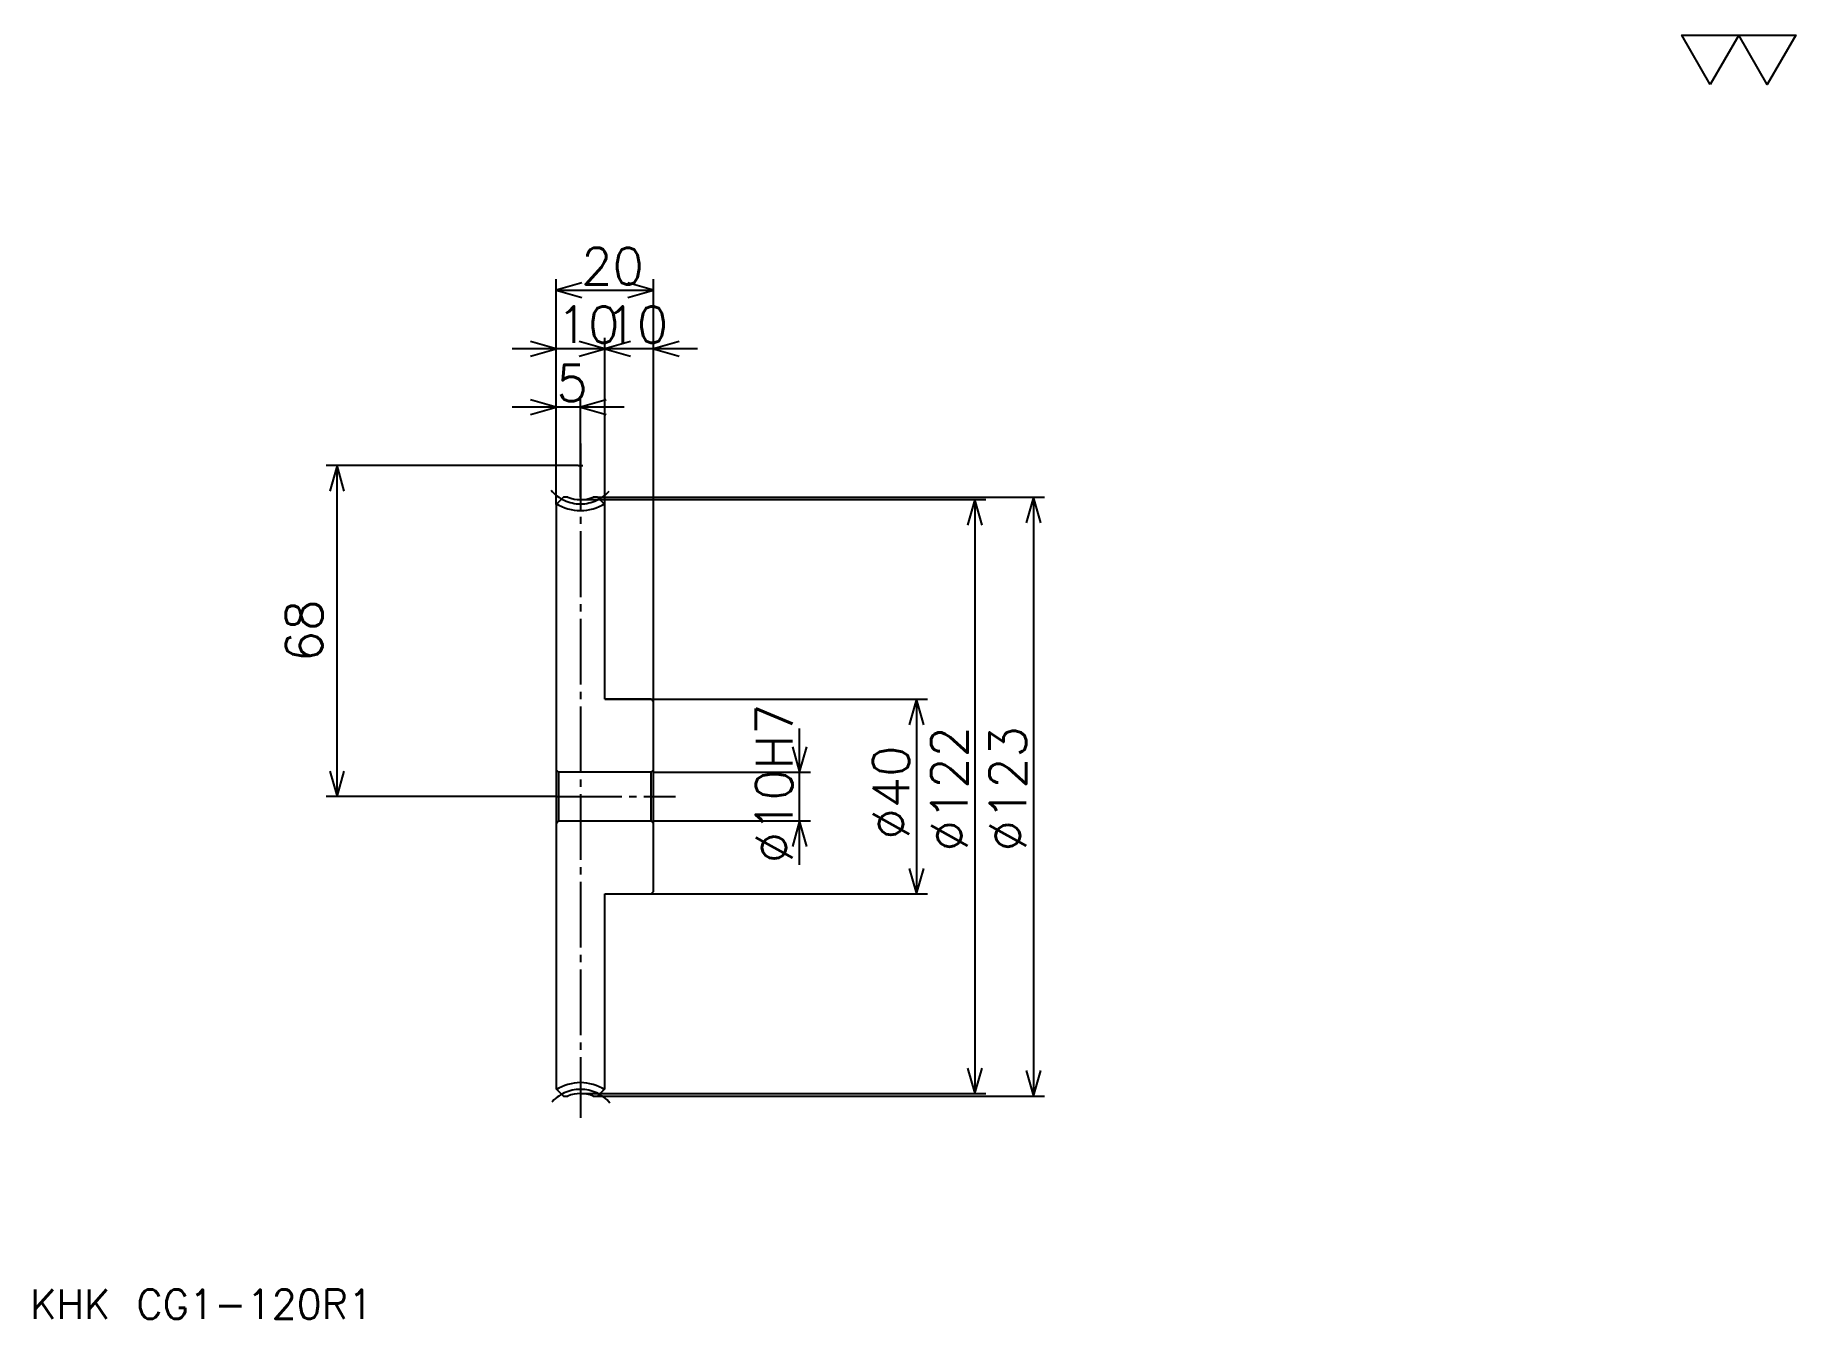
# Model space of a CAD drawing. Extents: x 16 to 378, y 16 to 280.
import ezdxf

# ---------------------------------------------------------------- set-up
doc = ezdxf.new("R2010")
doc.units = 0
doc.linetypes.add('DASHDOT', pattern=[18, 13.5, -1.5, 1.5, -1.5])
doc.layers.get('0').update_dxf_attribs({"linetype": 'CONTINUOUS'})
doc.layers.add('DASHDOT', color=6, linetype='DASHDOT')
doc.styles.add('KANJI', font='TXT', dxfattribs={"bigfont": 'BIGFONT'})

msp = doc.modelspace()

# ---------------------------------------------------------------- linework, layer by layer
at = {"color": 5}
for p, q in [((123, 185.25), (123, 230)), ((143, 185.25), (143, 230)), ((123, 227.75), (143, 227.75)), ((133, 185.25), (133, 218)), ((142, 215.75), (114, 215.75)), ((152, 215.75), (124, 215.75)), ((137, 203.75), (114, 203.75)), ((128, 185.25), (128, 206)), ((127.5, 191.75), (75.75, 191.75)), ((78, 123.75), (78, 191.75)), ((123, 183.75), (123, 185.25)), ((128, 184.75), (143, 184.75)), ((131.5, 185.25), (143, 185.25)), ((133, 183.75), (133, 185.25)), ((143, 185.25), (223.25, 185.25)), ((143, 143.25), (143, 185.25)), ((143, 184.75), (211.25, 184.75)), ((209, 184.75), (209, 62.75)), ((221, 185.25), (221, 62.25)), ((133, 143.75), (143, 143.75)), ((143, 143.75), (199.25, 143.75)), ((197, 143.75), (197, 103.75)), ((173, 109.75), (173, 137.75)), ((143, 128.75), (175.25, 128.75)), ((123, 123.75), (75.75, 123.75)), ((143, 118.75), (175.25, 118.75)), ((133, 103.75), (143, 103.75)), ((143, 103.75), (199.25, 103.75)), ((128, 62.75), (143, 62.75)), ((131.5, 62.25), (143, 62.25)), ((143, 62.75), (211.25, 62.75)), ((143, 62.25), (223.25, 62.25))]:
    msp.add_line(p, q, dxfattribs=at)
at = {"color": 4}
for p, q in [((143, 129.25), (142.5, 128.75)), ((123, 118.25), (123.5, 118.75)), ((143, 118.25), (142.5, 118.75))]:
    msp.add_line(p, q, dxfattribs=at)
at = {"color": 7}
msp.add_lwpolyline([(360, 270), (354.149994, 280.140015), (377.549988, 280.140015), (371.700012, 270), (365.850006, 280.140015), (360, 270)], dxfattribs=at)
at = {"color": 5}
for points in [[(128.25, 229.25), (123, 227.75), (128.25, 226.25)], [(137.75, 226.25), (143, 227.75), (137.75, 229.25)], [(117.75, 214.25), (123, 215.75), (117.75, 217.25)], [(127.75, 214.25), (133, 215.75), (127.75, 217.25)], [(138.25, 217.25), (133, 215.75), (138.25, 214.25)], [(148.25, 217.25), (143, 215.75), (148.25, 214.25)], [(117.75, 202.25), (123, 203.75), (117.75, 205.25)], [(133.25, 205.25), (128, 203.75), (133.25, 202.25)], [(79.5, 186.5), (78, 191.75), (76.5, 186.5)], [(210.5, 179.5), (209, 184.75), (207.5, 179.5)], [(222.5, 180), (221, 185.25), (219.5, 180)], [(198.5, 138.5), (197, 143.75), (195.5, 138.5)], [(171.5, 134), (173, 128.75), (174.5, 134)], [(76.5, 129), (78, 123.75), (79.5, 129)], [(174.5, 113.5), (173, 118.75), (171.5, 113.5)], [(195.5, 109), (197, 103.75), (198.5, 109)], [(207.5, 68), (209, 62.75), (210.5, 68)], [(219.5, 67.5), (221, 62.25), (222.5, 67.5)]]:
    msp.add_lwpolyline(points, dxfattribs=at)
at = {"color": 4}
for points in [[(125.401924, 185.25), (124.5, 185.25), (123, 183.75), (123, 118.25)], [(133, 143.75), (133, 183.75), (131.5, 185.25), (130.598083, 185.25)], [(133, 103.75), (142.5, 103.75), (143, 104.25), (143, 143.25), (142.5, 143.75), (133, 143.75)], [(123, 129.25), (123.5, 128.75), (123.5, 118.75), (142.5, 118.75), (142.5, 128.75), (123.5, 128.75)], [(123, 118.25), (123, 63.75), (124.5, 62.25), (125.401924, 62.25)], [(130.598083, 62.25), (131.5, 62.25), (133, 63.75), (133, 103.75)]]:
    msp.add_lwpolyline(points, dxfattribs=at)
for centre, radius, start, end in [((128, 191.75), 7, 248.21321192, 291.78678997), ((128, 191.75), 9.25, 237.27956006, 302.72043994), ((128, 55.75), 9.25, 57.27956006, 122.72043994), ((128, 55.75), 7, 68.21321003, 111.78678808)]:
    msp.add_arc(centre, radius, start, end, dxfattribs=at)
at = {"layer": 'DASHDOT', "color": 7}
for p, q in [((128, 196.25), (128, 57.75)), ((127.5, 191.75), (128.5, 191.75)), ((123, 123.75), (147.5, 123.75))]:
    msp.add_line(p, q, dxfattribs=at)
for centre, start, end in [((128, 191.75), 220.00000049, 319.99999951), ((128, 55.75), 40.00000049, 139.99999951)]:
    msp.add_arc(centre, 7.88, start, end, dxfattribs=at)

# ---------------------------------------------------------------- texts
at = {"color": 7, "style": 'KANJI'}
for s, height, p in [('20', 7.5, (128.125, 228.949997)), ('10', 7.5, (123.125, 216.949997)), ('10', 7.5, (133.125, 216.949997)), ('5', 7.5, (123.0625, 204.949997)), ('KHK CG1-120R1', 6, (15, 16.5))]:
    msp.add_text(s, height=height, dxfattribs=at).set_placement(p)
for s, p in [('68', (75, 151.375)), ('%%c10H7', (171.5, 110.0625)), ('%%c122', (207.5, 112.5)), ('%%c123', (219.5, 112.5)), ('%%c40', (195.5, 114.9375))]:
    msp.add_text(s, height=7.5, rotation=90, dxfattribs=at).set_placement(p)

doc.saveas('drawing.dxf')
